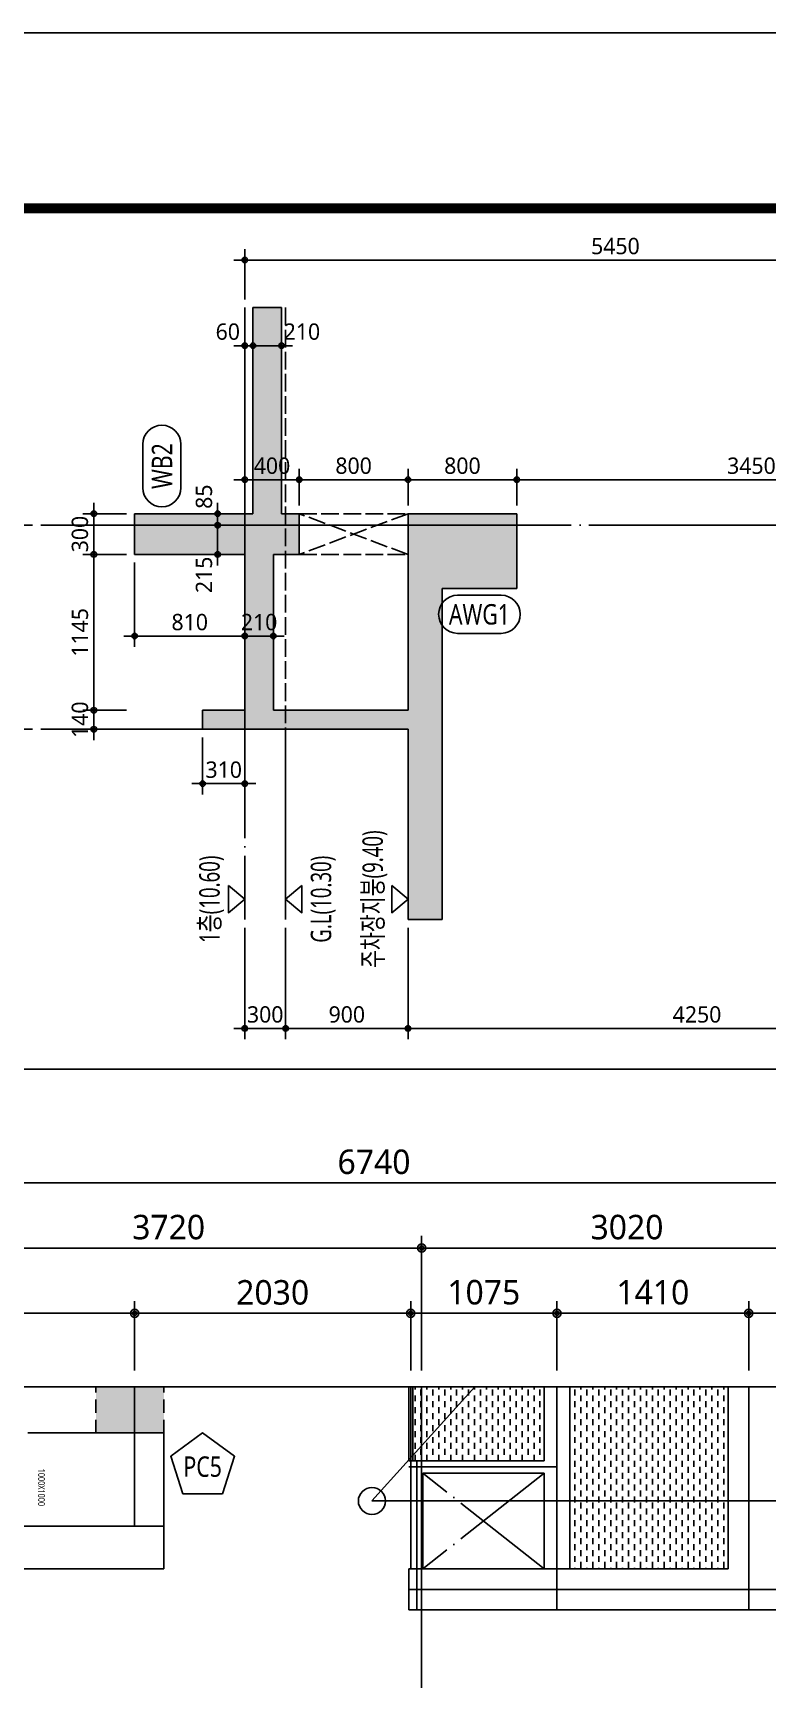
# Model space of a CAD drawing. Header units: millimetres. Extents: x 350420 to 672135, y -312840 to -44390.
# Drawn here: x 574432 to 579830, y -56494 to -44390 of the extents above; entities that cross this region are included whole.
import ezdxf
from ezdxf.enums import TextEntityAlignment as Align
from ezdxf.xclip import XClip

# ---------------------------------------------------------------- set-up
doc = ezdxf.new("R2010")
doc.units = ezdxf.units.MM
doc.header["$LTSCALE"] = 65
doc.header["$XCLIPFRAME"] = 0
for name, pattern in [('CEN', [62, 60, -1, 0, -1]), ('HID', [2.5, 2, -0.5]), ('XS-지하주차장$0$CEN', [62, 60, -1, 0, -1]), ('XS-지하주차장$0$DDOT', [14, 12, -1, 0, -1]), ('XS-지하주차장$0$HID', [2.3, 1.5, -0.8])]:
    doc.linetypes.add(name, pattern=pattern)
doc.layers.get('Defpoints').update_dxf_attribs({"color": 145})
for name, color, linetype in [('252', 252, 'Continuous'), ('253', 253, 'Continuous'), ('CEN', 1, 'CEN'), ('DIM', 7, 'Continuous'), ('FORM_고양장항A-1BL-S-성능$0$FORM', 7, 'Continuous'), ('GL', 3, 'Continuous'), ('HID', 8, 'HID'), ('LEADER', 7, 'Continuous'), ('M', 7, 'Continuous'), ('NAME-B', 6, 'Continuous'), ('NAME-C', 1, 'Continuous'), ('SEC', 2, 'Continuous'), ('XS-지하주차장$0$CEN', 1, 'XS-지하주차장$0$CEN'), ('XS-지하주차장$0$DASH', 8, 'Continuous'), ('XS-지하주차장$0$OPEN', 9, 'XS-지하주차장$0$DDOT'), ('XS-지하주차장$0$STEEL', 9, 'Continuous'), ('XS-지하주차장$0$TG', 30, 'XS-지하주차장$0$HID'), ('XS-지하주차장$0$W1', 2, 'Continuous'), ('XS-지하주차장$0$W1-H', 11, 'XS-지하주차장$0$HID'), ('XS-지하주차장$0$W2', 9, 'Continuous')]:
    doc.layers.add(name, color=color, linetype=linetype)
for name, color, linetype, plot in [('DEFPOINT', 144, 'Continuous', False), ('FORM_고양장항A-1BL-S-성능$0$DEFPOINT', 144, 'Continuous', False), ('XS-지하주차장$0$DEFPOINT', 144, 'Continuous', False)]:
    doc.layers.add(name, color=color, linetype=linetype, plot=plot)
doc.layers.add('TEXT', color=3, linetype='Continuous', lineweight=9)
doc.styles.add('XS-지하주차장$0$맑은고딕', font='malgun.ttf')
doc.styles.add('맑은고딕', font='malgun.ttf')
doc.dimstyles.new('DIM_40', dxfattribs={"dimscale": 40, "dimtxt": 3, "dimasz": 1, "dimexe": 2, "dimexo": 1.5, "dimgap": 1, "dimtad": 1, "dimdec": 0, "dimzin": 0, "dimdsep": 46, "dimtxsty": '맑은고딕', "dimblk1": 'DIMDOT', "dimblk2": 'DIMDOT', "dimsah": 1, "dimcen": 0.09, "dimdle": 2, "dimclrd": 7, "dimclre": 7, "dimclrt": 6, "dimadec": 0, "dimazin": 0, "dimtfac": 1, "dimtdec": 0, "dimtix": 1, "dimtmove": 2, "dimatfit": 3, "dimldrblk": 'DIMDOT', "dimfxl": 0, "dimtolj": 1, "dimtzin": 0, "dimarcsym": 0})
doc.dimstyles.new('DIM_60', dxfattribs={"dimscale": 60, "dimtxt": 3, "dimasz": 1, "dimexe": 1.5, "dimexo": 2, "dimgap": 1, "dimtad": 1, "dimdec": 0, "dimzin": 0, "dimdsep": 46, "dimtxsty": '맑은고딕', "dimblk1": 'DIMDOT', "dimblk2": 'DIMDOT', "dimsah": 1, "dimcen": 0.09, "dimdle": 2, "dimclrd": 7, "dimclre": 7, "dimclrt": 3, "dimadec": 0, "dimazin": 0, "dimtfac": 1, "dimtdec": 0, "dimtix": 1, "dimtmove": 2, "dimatfit": 3, "dimldrblk": 'DIMDOT', "dimfxl": 0, "dimtolj": 1, "dimtzin": 0, "dimarcsym": 0})

# ---------------------------------------------------------------- blocks, each defined once
blk = doc.blocks.new('XS-지하주차장$0$B1-6')
at = {"layer": 'XS-지하주차장$0$DASH'}
h = blk.add_hatch(dxfattribs=at)
h.set_pattern_fill('DASH', color=256, scale=350, angle=180, style=0)
h.set_pattern_definition([(2e-15, (-357891.64, 9798.91), (43.75, 43.75), [43.75, -43.75])])
h.paths.add_polyline_path([(22265, 13075), (24835, 13075), (24835, 11910), (22265, 11910)])
h = blk.add_hatch(dxfattribs=at)
h.set_pattern_fill('DASH', color=256, scale=350, angle=180, style=0)
h.set_pattern_definition([(2e-15, (-357891.64, 8753.91), (43.75, 43.75), [43.75, -43.75])])
h.paths.add_polyline_path([(22440, 11720), (24040, 11720), (24040, 10755), (22440, 10755)])
at = {"layer": 'XS-지하주차장$0$CEN'}
for p, q in [((24985, 10725), (24985, 18575)), ((22235, 13225), (25135, 13225)), ((22235, 11815), (25135, 11815)), ((24085, 10725), (24085, 11815)), ((25135, 10785), (24040, 10785)), ((22345, 10740), (24085, 10740)), ((24520, 8925), (24520, 0)), ((24520, 8710), (18480, 8710))]:
    blk.add_line(p, q, dxfattribs=at)
at = {"layer": 'XS-지하주차장$0$OPEN'}
for p, q in [((24130, 11720), (24835, 10830)), ((24835, 11720), (24130, 10830))]:
    blk.add_line(p, q, dxfattribs=at)
at = {"layer": 'XS-지하주차장$0$STEEL'}
for p, q in [((22440, 10755), (24040, 10755)), ((24040, 10725), (22440, 10725)), ((24040, 10755), (24040, 10725))]:
    blk.add_line(p, q, dxfattribs=at)
at = {"layer": 'XS-지하주차장$0$W1'}
for p, q in [((25135, 10725), (25135, 18275)), ((22235, 13075), (24835, 13075)), ((24835, 10725), (24835, 13075)), ((24835, 10725), (25135, 10725)), ((24835, 8925), (23835, 8925)), ((23835, 8925), (23835, 7925)), ((24835, 8925), (24835, 0))]:
    blk.add_line(p, q, dxfattribs=at)
at = {"layer": 'XS-지하주차장$0$W2'}
for p, q in [((22250, 11910), (24835, 11910)), ((22440, 11720), (24040, 11720)), ((24040, 10740), (24040, 11720)), ((24130, 11720), (24835, 11720)), ((24130, 10830), (24130, 11720)), ((24835, 10830), (24130, 10830)), ((24835, 10740), (24040, 10740))]:
    blk.add_line(p, q, dxfattribs=at)
at = {"layer": 'XS-지하주차장$0$DEFPOINT', "color": 2, "style": 'XS-지하주차장$0$맑은고딕', "width": 0.8}
blk.add_text('1000X1000', height=50, dxfattribs=at).set_placement((24235, 8025), align=Align.MIDDLE_CENTER)
blk = doc.blocks.new('XS-지하주차장$0$B2-W')
at = {"layer": 'XS-지하주차장$0$W1-H'}
for p, q in [((118175, 77525), (118175, 74925)), ((114025, 75925), (113025, 75925)), ((114025, 74925), (114025, 75925)), ((114025, 74925), (105100, 74925)), ((115825, 74925), (115825, 74625)), ((115825, 74925), (118175, 74925)), ((115825, 74625), (123375, 74625))]:
    blk.add_line(p, q, dxfattribs=at)
blk = doc.blocks.new('XS-지하주차장')
at = {"layer": 'XS-지하주차장$0$DEFPOINT'}
for p, q in [((655065, 144615), (674804, 166538)), ((684565, 144615), (655065, 144615))]:
    blk.add_line(p, q, dxfattribs=at)
blk.add_circle((655065, 144615), 100, dxfattribs=at)
at = {"layer": 'XS-지하주차장$0$TG'}
for p, q in [((653035, 145115), (653035, 147000)), ((653535, 145115), (653535, 147000))]:
    blk.add_line(p, q, dxfattribs=at)
at = {"layer": 'XS-지하주차장$0$W1', "rotation": 270}
blk.add_blockref('XS-지하주차장$0$B1-6', (644610, 168950), dxfattribs=at)
at = {"layer": 'XS-지하주차장$0$W1-H'}
blk.add_blockref('XS-지하주차장$0$B2-W', (539510, 69190), dxfattribs=at)
blk = doc.blocks.new('DIMDOT')
at = {"layer": 'DIM', "linetype": 'Continuous'}
blk.add_line((-2, 0), (2, 0), dxfattribs=at)
for radius in [0.5, 0.25]:
    blk.add_circle((0, 0), radius, dxfattribs=at)
blk = doc.blocks.new('*D586')
at = {"layer": 'Defpoints', "color": 0, "linetype": 'Continuous', "transparency": 16777216}
for p in [(580310, -52845), (573570, -54345), (580310, -54345)]:
    blk.add_point(p, dxfattribs=at)
at = {"layer": 'DIM', "color": 7, "linetype": 'Continuous', "lineweight": -2, "transparency": 16777216}
for p, q in [((573570, -54225), (573570, -52755)), ((580310, -54225), (580310, -52755)), ((573630, -52845), (580250, -52845))]:
    blk.add_line(p, q, dxfattribs=at)
at = {"layer": 'DIM', "color": 7, "linetype": 'Continuous', "lineweight": -2, "transparency": 16777216, "xscale": 60, "yscale": 60, "zscale": 60, "rotation": 180}
blk.add_blockref('DIMDOT', (573570, -52845), dxfattribs=at)
at = {"layer": 'DIM', "color": 7, "linetype": 'Continuous', "lineweight": -2, "transparency": 16777216, "xscale": 60, "yscale": 60, "zscale": 60}
blk.add_blockref('DIMDOT', (580310, -52845), dxfattribs=at)
at = {"layer": 'DIM', "color": 3, "linetype": 'Continuous', "transparency": 16777216, "insert": (576940, -52692), "char_height": 180, "attachment_point": 5, "style": '맑은고딕'}
blk.add_mtext('\\A1;6740', dxfattribs=at)
blk = doc.blocks.new('*D587')
at = {"layer": 'Defpoints', "color": 0, "linetype": 'Continuous', "transparency": 16777216}
for p in [(577290, -53325), (573570, -54345), (577290, -54345)]:
    blk.add_point(p, dxfattribs=at)
at = {"layer": 'DIM', "color": 7, "linetype": 'Continuous', "lineweight": -2, "transparency": 16777216}
for p, q in [((573570, -54225), (573570, -53235)), ((577290, -54225), (577290, -53235)), ((573630, -53325), (577230, -53325))]:
    blk.add_line(p, q, dxfattribs=at)
at = {"layer": 'DIM', "color": 7, "linetype": 'Continuous', "lineweight": -2, "transparency": 16777216, "xscale": 60, "yscale": 60, "zscale": 60, "rotation": 180}
blk.add_blockref('DIMDOT', (573570, -53325), dxfattribs=at)
at = {"layer": 'DIM', "color": 7, "linetype": 'Continuous', "lineweight": -2, "transparency": 16777216, "xscale": 60, "yscale": 60, "zscale": 60}
blk.add_blockref('DIMDOT', (577290, -53325), dxfattribs=at)
at = {"layer": 'DIM', "color": 3, "linetype": 'Continuous', "transparency": 16777216, "insert": (575430, -53172), "char_height": 180, "attachment_point": 5, "style": '맑은고딕'}
blk.add_mtext('\\A1;3720', dxfattribs=at)
blk = doc.blocks.new('*D588')
at = {"layer": 'Defpoints', "color": 0, "linetype": 'Continuous', "transparency": 16777216}
for p in [(577290, -53325), (577290, -54345), (580310, -54345)]:
    blk.add_point(p, dxfattribs=at)
at = {"layer": 'DIM', "color": 7, "linetype": 'Continuous', "lineweight": -2, "transparency": 16777216}
for p, q in [((577290, -54225), (577290, -53235)), ((580310, -54225), (580310, -53235)), ((580250, -53325), (577350, -53325))]:
    blk.add_line(p, q, dxfattribs=at)
at = {"layer": 'DIM', "color": 7, "linetype": 'Continuous', "lineweight": -2, "transparency": 16777216, "xscale": 60, "yscale": 60, "zscale": 60, "rotation": 180}
blk.add_blockref('DIMDOT', (577290, -53325), dxfattribs=at)
at = {"layer": 'DIM', "color": 7, "linetype": 'Continuous', "lineweight": -2, "transparency": 16777216, "xscale": 60, "yscale": 60, "zscale": 60}
blk.add_blockref('DIMDOT', (580310, -53325), dxfattribs=at)
at = {"layer": 'DIM', "color": 3, "linetype": 'Continuous', "transparency": 16777216, "insert": (578800, -53172), "char_height": 180, "attachment_point": 5, "style": '맑은고딕'}
blk.add_mtext('\\A1;3020', dxfattribs=at)
blk = doc.blocks.new('*D634')
at = {"layer": 'Defpoints', "color": 0, "linetype": 'Continuous', "transparency": 16777216}
for p in [(578285, -53805), (577210, -54345), (578285, -54345)]:
    blk.add_point(p, dxfattribs=at)
at = {"layer": 'DIM', "color": 7, "linetype": 'Continuous', "lineweight": -2, "transparency": 16777216}
for p, q in [((577210, -54225), (577210, -53715)), ((578285, -54225), (578285, -53715)), ((577270, -53805), (578225, -53805))]:
    blk.add_line(p, q, dxfattribs=at)
at = {"layer": 'DIM', "color": 7, "linetype": 'Continuous', "lineweight": -2, "transparency": 16777216, "xscale": 60, "yscale": 60, "zscale": 60, "rotation": 180}
blk.add_blockref('DIMDOT', (577210, -53805), dxfattribs=at)
at = {"layer": 'DIM', "color": 7, "linetype": 'Continuous', "lineweight": -2, "transparency": 16777216, "xscale": 60, "yscale": 60, "zscale": 60}
blk.add_blockref('DIMDOT', (578285, -53805), dxfattribs=at)
at = {"layer": 'DIM', "color": 3, "linetype": 'Continuous', "transparency": 16777216, "insert": (577747, -53651), "char_height": 180, "attachment_point": 5, "style": '맑은고딕'}
blk.add_mtext('\\A1;1075', dxfattribs=at)
blk = doc.blocks.new('*D639')
at = {"layer": 'Defpoints', "color": 0, "linetype": 'Continuous', "transparency": 16777216}
for p in [(578285, -53805), (578285, -54345), (579695, -54345)]:
    blk.add_point(p, dxfattribs=at)
at = {"layer": 'DIM', "color": 7, "linetype": 'Continuous', "lineweight": -2, "transparency": 16777216}
for p, q in [((578285, -54225), (578285, -53715)), ((579695, -54225), (579695, -53715)), ((579635, -53805), (578345, -53805))]:
    blk.add_line(p, q, dxfattribs=at)
at = {"layer": 'DIM', "color": 7, "linetype": 'Continuous', "lineweight": -2, "transparency": 16777216, "xscale": 60, "yscale": 60, "zscale": 60, "rotation": 180}
blk.add_blockref('DIMDOT', (578285, -53805), dxfattribs=at)
at = {"layer": 'DIM', "color": 7, "linetype": 'Continuous', "lineweight": -2, "transparency": 16777216, "xscale": 60, "yscale": 60, "zscale": 60}
blk.add_blockref('DIMDOT', (579695, -53805), dxfattribs=at)
at = {"layer": 'DIM', "color": 3, "linetype": 'Continuous', "transparency": 16777216, "insert": (578990, -53651), "char_height": 180, "attachment_point": 5, "style": '맑은고딕'}
blk.add_mtext('\\A1;1410', dxfattribs=at)
blk = doc.blocks.new('*D640')
at = {"layer": 'Defpoints', "color": 0, "linetype": 'Continuous', "transparency": 16777216}
for p in [(584895, -53805), (579695, -54345), (584895, -54345)]:
    blk.add_point(p, dxfattribs=at)
at = {"layer": 'DIM', "color": 7, "linetype": 'Continuous', "lineweight": -2, "transparency": 16777216}
for p, q in [((579695, -54225), (579695, -53715)), ((584895, -54225), (584895, -53715)), ((579755, -53805), (584835, -53805))]:
    blk.add_line(p, q, dxfattribs=at)
at = {"layer": 'DIM', "color": 7, "linetype": 'Continuous', "lineweight": -2, "transparency": 16777216, "xscale": 60, "yscale": 60, "zscale": 60, "rotation": 180}
blk.add_blockref('DIMDOT', (579695, -53805), dxfattribs=at)
at = {"layer": 'DIM', "color": 7, "linetype": 'Continuous', "lineweight": -2, "transparency": 16777216, "xscale": 60, "yscale": 60, "zscale": 60}
blk.add_blockref('DIMDOT', (584895, -53805), dxfattribs=at)
at = {"layer": 'DIM', "color": 3, "linetype": 'Continuous', "transparency": 16777216, "insert": (582295, -53652), "char_height": 180, "attachment_point": 5, "style": '맑은고딕'}
blk.add_mtext('\\A1;5200', dxfattribs=at)
blk = doc.blocks.new('*D642')
at = {"layer": 'Defpoints', "color": 0, "linetype": 'Continuous', "transparency": 16777216}
for p in [(566470, -53805), (566470, -54345), (575180, -54345)]:
    blk.add_point(p, dxfattribs=at)
at = {"layer": 'DIM', "color": 7, "linetype": 'Continuous', "lineweight": -2, "transparency": 16777216}
for p, q in [((566470, -54225), (566470, -53715)), ((575180, -54225), (575180, -53715)), ((575120, -53805), (566530, -53805))]:
    blk.add_line(p, q, dxfattribs=at)
at = {"layer": 'DIM', "color": 7, "linetype": 'Continuous', "lineweight": -2, "transparency": 16777216, "xscale": 60, "yscale": 60, "zscale": 60, "rotation": 180}
blk.add_blockref('DIMDOT', (566470, -53805), dxfattribs=at)
at = {"layer": 'DIM', "color": 7, "linetype": 'Continuous', "lineweight": -2, "transparency": 16777216, "xscale": 60, "yscale": 60, "zscale": 60}
blk.add_blockref('DIMDOT', (575180, -53805), dxfattribs=at)
at = {"layer": 'DIM', "color": 3, "linetype": 'Continuous', "transparency": 16777216, "insert": (570825, -53651), "char_height": 180, "attachment_point": 5, "style": '맑은고딕'}
blk.add_mtext('\\A1;8710', dxfattribs=at)
blk = doc.blocks.new('*D817')
at = {"layer": 'Defpoints', "color": 0, "linetype": 'Continuous', "transparency": 16777216}
for p in [(575180, -53805), (575180, -54345), (577210, -54345)]:
    blk.add_point(p, dxfattribs=at)
at = {"layer": 'DIM', "color": 7, "linetype": 'Continuous', "lineweight": -2, "transparency": 16777216}
for p, q in [((575180, -54225), (575180, -53715)), ((577210, -54225), (577210, -53715)), ((577150, -53805), (575240, -53805))]:
    blk.add_line(p, q, dxfattribs=at)
at = {"layer": 'DIM', "color": 7, "linetype": 'Continuous', "lineweight": -2, "transparency": 16777216, "xscale": 60, "yscale": 60, "zscale": 60, "rotation": 180}
blk.add_blockref('DIMDOT', (575180, -53805), dxfattribs=at)
at = {"layer": 'DIM', "color": 7, "linetype": 'Continuous', "lineweight": -2, "transparency": 16777216, "xscale": 60, "yscale": 60, "zscale": 60}
blk.add_blockref('DIMDOT', (577210, -53805), dxfattribs=at)
at = {"layer": 'DIM', "color": 3, "linetype": 'Continuous', "transparency": 16777216, "insert": (576195, -53652), "char_height": 180, "attachment_point": 5, "style": '맑은고딕'}
blk.add_mtext('\\A1;2030', dxfattribs=at)
blk = doc.blocks.new('FORM_고양장항A-1BL-S-성능')
at = {"layer": 'FORM_고양장항A-1BL-S-성능$0$DEFPOINT'}
blk.add_lwpolyline([(0, 594), (0, 0), (841, 0), (841, 594), (0, 594)], dxfattribs=at)
at = {"layer": 'FORM_고양장항A-1BL-S-성능$0$FORM'}
for points in [[(25, 573), (25, 21), (757, 21), (757, 573)], [(26, 572), (26, 22), (756, 22), (756, 572)]]:
    blk.add_lwpolyline(points, close=True, dxfattribs=at)
at = {"layer": 'FORM_고양장항A-1BL-S-성능$0$FORM', "const_width": 1}
blk.add_lwpolyline([(25.5, 572.5), (25.5, 21.5), (756.5, 21.5), (756.5, 572.5)], close=True, dxfattribs=at)
blk = doc.blocks.new('*D1066')
at = {"layer": 'Defpoints', "color": 0, "transparency": 16777216}
for p in [(574490, -48010), (574190, -49510), (574490, -49510)]:
    blk.add_point(p, dxfattribs=at)
at = {"layer": 'DIM', "color": 7, "lineweight": -2, "transparency": 16777216}
for p, q in [((574430, -48010), (574110, -48010)), ((574190, -48050), (574190, -49470)), ((574430, -49510), (574110, -49510))]:
    blk.add_line(p, q, dxfattribs=at)
at = {"layer": 'DIM', "color": 7, "lineweight": -2, "transparency": 16777216, "xscale": 40, "yscale": 40, "zscale": 40}
for p, rotation in [((574190, -48010), 90), ((574190, -49510), 270)]:
    blk.add_blockref('DIMDOT', p, dxfattribs=dict(at, rotation=rotation))
at = {"layer": 'DIM', "color": 6, "transparency": 16777216, "insert": (574088, -48760), "char_height": 120, "attachment_point": 5, "rotation": 90, "style": '맑은고딕'}
blk.add_mtext('\\A1;1500', dxfattribs=at)
blk = doc.blocks.new('*D1067')
at = {"layer": 'Defpoints', "color": 0, "transparency": 16777216}
for p in [(575180, -48225), (574880, -49370), (575180, -49370)]:
    blk.add_point(p, dxfattribs=at)
at = {"layer": 'DIM', "color": 7, "lineweight": -2, "transparency": 16777216}
for p, q in [((575120, -48225), (574800, -48225)), ((574880, -48265), (574880, -49330)), ((575120, -49370), (574800, -49370))]:
    blk.add_line(p, q, dxfattribs=at)
at = {"layer": 'DIM', "color": 7, "lineweight": -2, "transparency": 16777216, "xscale": 40, "yscale": 40, "zscale": 40}
for p, rotation in [((574880, -48225), 90), ((574880, -49370), 270)]:
    blk.add_blockref('DIMDOT', p, dxfattribs=dict(at, rotation=rotation))
at = {"layer": 'DIM', "color": 6, "transparency": 16777216, "insert": (574778, -48798), "char_height": 120, "attachment_point": 5, "rotation": 90, "style": '맑은고딕'}
blk.add_mtext('\\A1;1145', dxfattribs=at)
blk = doc.blocks.new('*D1068')
at = {"layer": 'Defpoints', "color": 0, "transparency": 16777216}
for p in [(574880, -49370), (575180, -49370), (575180, -49510)]:
    blk.add_point(p, dxfattribs=at)
at = {"layer": 'DIM', "color": 7, "lineweight": -2, "transparency": 16777216}
for p, q in [((575120, -49370), (574800, -49370)), ((574880, -49330), (574880, -49290)), ((574880, -49510), (574880, -49370)), ((575120, -49510), (574800, -49510)), ((574880, -49550), (574880, -49590))]:
    blk.add_line(p, q, dxfattribs=at)
at = {"layer": 'DIM', "color": 7, "lineweight": -2, "transparency": 16777216, "xscale": 40, "yscale": 40, "zscale": 40}
for p, rotation in [((574880, -49370), 270), ((574880, -49510), 90)]:
    blk.add_blockref('DIMDOT', p, dxfattribs=dict(at, rotation=rotation))
at = {"layer": 'DIM', "color": 6, "transparency": 16777216, "insert": (574778, -49440), "char_height": 120, "attachment_point": 5, "rotation": 90, "style": '맑은고딕'}
blk.add_mtext('\\A1;140', dxfattribs=at)
blk = doc.blocks.new('*D1071')
at = {"layer": 'Defpoints', "color": 0, "transparency": 16777216}
for p in [(575990, -50910), (576290, -50910), (576290, -51710)]:
    blk.add_point(p, dxfattribs=at)
at = {"layer": 'DIM', "color": 7, "lineweight": -2, "transparency": 16777216}
for p, q in [((575990, -50970), (575990, -51790)), ((576290, -50970), (576290, -51790)), ((575950, -51710), (575910, -51710)), ((575990, -51710), (576290, -51710)), ((576330, -51710), (576370, -51710))]:
    blk.add_line(p, q, dxfattribs=at)
at = {"layer": 'DIM', "color": 7, "lineweight": -2, "transparency": 16777216, "xscale": 40, "yscale": 40, "zscale": 40}
blk.add_blockref('DIMDOT', (575990, -51710), dxfattribs=at)
at = {"layer": 'DIM', "color": 7, "lineweight": -2, "transparency": 16777216, "xscale": 40, "yscale": 40, "zscale": 40, "rotation": 180}
blk.add_blockref('DIMDOT', (576290, -51710), dxfattribs=at)
at = {"layer": 'DIM', "color": 6, "transparency": 16777216, "insert": (576140, -51608), "char_height": 120, "attachment_point": 5, "style": '맑은고딕'}
blk.add_mtext('\\A1;300', dxfattribs=at)
blk = doc.blocks.new('*D1072')
at = {"layer": 'Defpoints', "color": 0, "transparency": 16777216}
for p in [(575680, -49510), (575990, -49510), (575990, -49910)]:
    blk.add_point(p, dxfattribs=at)
at = {"layer": 'DIM', "color": 7, "lineweight": -2, "transparency": 16777216}
for p, q in [((575680, -49570), (575680, -49990)), ((575990, -49570), (575990, -49990)), ((575640, -49910), (575600, -49910)), ((575680, -49910), (575990, -49910)), ((576030, -49910), (576070, -49910))]:
    blk.add_line(p, q, dxfattribs=at)
at = {"layer": 'DIM', "color": 7, "lineweight": -2, "transparency": 16777216, "xscale": 40, "yscale": 40, "zscale": 40}
blk.add_blockref('DIMDOT', (575680, -49910), dxfattribs=at)
at = {"layer": 'DIM', "color": 7, "lineweight": -2, "transparency": 16777216, "xscale": 40, "yscale": 40, "zscale": 40, "rotation": 180}
blk.add_blockref('DIMDOT', (575990, -49910), dxfattribs=at)
at = {"layer": 'DIM', "color": 6, "transparency": 16777216, "insert": (575835, -49808), "char_height": 120, "attachment_point": 5, "style": '맑은고딕'}
blk.add_mtext('\\A1;310', dxfattribs=at)
blk = doc.blocks.new('*D1073')
at = {"layer": 'Defpoints', "color": 0, "transparency": 16777216}
for p in [(574880, -47925), (575180, -47925), (575180, -48225)]:
    blk.add_point(p, dxfattribs=at)
at = {"layer": 'DIM', "color": 7, "lineweight": -2, "transparency": 16777216}
for p, q in [((575120, -47925), (574800, -47925)), ((574880, -47885), (574880, -47845)), ((574880, -48225), (574880, -47925)), ((575120, -48225), (574800, -48225)), ((574880, -48265), (574880, -48305))]:
    blk.add_line(p, q, dxfattribs=at)
at = {"layer": 'DIM', "color": 7, "lineweight": -2, "transparency": 16777216, "xscale": 40, "yscale": 40, "zscale": 40}
for p, rotation in [((574880, -47925), 270), ((574880, -48225), 90)]:
    blk.add_blockref('DIMDOT', p, dxfattribs=dict(at, rotation=rotation))
at = {"layer": 'DIM', "color": 6, "transparency": 16777216, "insert": (574778, -48075), "char_height": 120, "attachment_point": 5, "rotation": 90, "style": '맑은고딕'}
blk.add_mtext('\\A1;300', dxfattribs=at)
blk = doc.blocks.new('*D1074')
at = {"layer": 'Defpoints', "color": 0, "transparency": 16777216}
for p in [(575990, -48225), (576200, -48225), (576200, -48825)]:
    blk.add_point(p, dxfattribs=at)
at = {"layer": 'DIM', "color": 7, "lineweight": -2, "transparency": 16777216}
for p, q in [((575990, -48285), (575990, -48905)), ((576200, -48285), (576200, -48905)), ((575950, -48825), (575910, -48825)), ((575990, -48825), (576200, -48825)), ((576240, -48825), (576280, -48825))]:
    blk.add_line(p, q, dxfattribs=at)
at = {"layer": 'DIM', "color": 7, "lineweight": -2, "transparency": 16777216, "xscale": 40, "yscale": 40, "zscale": 40}
blk.add_blockref('DIMDOT', (575990, -48825), dxfattribs=at)
at = {"layer": 'DIM', "color": 7, "lineweight": -2, "transparency": 16777216, "xscale": 40, "yscale": 40, "zscale": 40, "rotation": 180}
blk.add_blockref('DIMDOT', (576200, -48825), dxfattribs=at)
at = {"layer": 'DIM', "color": 6, "transparency": 16777216, "insert": (576095, -48723), "char_height": 120, "attachment_point": 5, "style": '맑은고딕'}
blk.add_mtext('\\A1;210', dxfattribs=at)
blk = doc.blocks.new('*D1075')
at = {"layer": 'Defpoints', "color": 0, "transparency": 16777216}
for p in [(576290, -50910), (577190, -50910), (576290, -51710)]:
    blk.add_point(p, dxfattribs=at)
at = {"layer": 'DIM', "color": 7, "lineweight": -2, "transparency": 16777216}
for p, q in [((576290, -50970), (576290, -51790)), ((577190, -50970), (577190, -51790)), ((577150, -51710), (576330, -51710))]:
    blk.add_line(p, q, dxfattribs=at)
at = {"layer": 'DIM', "color": 7, "lineweight": -2, "transparency": 16777216, "xscale": 40, "yscale": 40, "zscale": 40, "rotation": 180}
blk.add_blockref('DIMDOT', (576290, -51710), dxfattribs=at)
at = {"layer": 'DIM', "color": 7, "lineweight": -2, "transparency": 16777216, "xscale": 40, "yscale": 40, "zscale": 40}
blk.add_blockref('DIMDOT', (577190, -51710), dxfattribs=at)
at = {"layer": 'DIM', "color": 6, "transparency": 16777216, "insert": (576740, -51608), "char_height": 120, "attachment_point": 5, "style": '맑은고딕'}
blk.add_mtext('\\A1;900', dxfattribs=at)
blk = doc.blocks.new('*D1076')
at = {"layer": 'Defpoints', "color": 0, "transparency": 16777216}
for p in [(577190, -50910), (581440, -50910), (581440, -51710)]:
    blk.add_point(p, dxfattribs=at)
at = {"layer": 'DIM', "color": 7, "lineweight": -2, "transparency": 16777216}
for p, q in [((577190, -50970), (577190, -51790)), ((581440, -50970), (581440, -51790)), ((577230, -51710), (581400, -51710))]:
    blk.add_line(p, q, dxfattribs=at)
at = {"layer": 'DIM', "color": 7, "lineweight": -2, "transparency": 16777216, "xscale": 40, "yscale": 40, "zscale": 40, "rotation": 180}
blk.add_blockref('DIMDOT', (577190, -51710), dxfattribs=at)
at = {"layer": 'DIM', "color": 7, "lineweight": -2, "transparency": 16777216, "xscale": 40, "yscale": 40, "zscale": 40}
blk.add_blockref('DIMDOT', (581440, -51710), dxfattribs=at)
at = {"layer": 'DIM', "color": 6, "transparency": 16777216, "insert": (579315, -51608), "char_height": 120, "attachment_point": 5, "style": '맑은고딕'}
blk.add_mtext('\\A1;4250', dxfattribs=at)
blk = doc.blocks.new('*D1078')
at = {"layer": 'Defpoints', "color": 0, "transparency": 16777216}
for p in [(575180, -48225), (575990, -48225), (575180, -48825)]:
    blk.add_point(p, dxfattribs=at)
at = {"layer": 'DIM', "color": 7, "lineweight": -2, "transparency": 16777216}
for p, q in [((575180, -48285), (575180, -48905)), ((575990, -48285), (575990, -48905)), ((575950, -48825), (575220, -48825))]:
    blk.add_line(p, q, dxfattribs=at)
at = {"layer": 'DIM', "color": 7, "lineweight": -2, "transparency": 16777216, "xscale": 40, "yscale": 40, "zscale": 40, "rotation": 180}
blk.add_blockref('DIMDOT', (575180, -48825), dxfattribs=at)
at = {"layer": 'DIM', "color": 7, "lineweight": -2, "transparency": 16777216, "xscale": 40, "yscale": 40, "zscale": 40}
blk.add_blockref('DIMDOT', (575990, -48825), dxfattribs=at)
at = {"layer": 'DIM', "color": 6, "transparency": 16777216, "insert": (575585, -48723), "char_height": 120, "attachment_point": 5, "style": '맑은고딕'}
blk.add_mtext('\\A1;810', dxfattribs=at)
blk = doc.blocks.new('*D1079')
at = {"layer": 'Defpoints', "color": 0, "linetype": 'Continuous', "transparency": 16777216}
for p in [(575790, -47925), (575990, -47925), (575990, -48010)]:
    blk.add_point(p, dxfattribs=at)
at = {"layer": 'DIM', "color": 7, "linetype": 'Continuous', "lineweight": -2, "transparency": 16777216}
for p, q in [((575930, -47925), (575710, -47925)), ((575790, -47885), (575790, -47845)), ((575790, -48010), (575790, -47925)), ((575930, -48010), (575710, -48010)), ((575790, -48050), (575790, -48090))]:
    blk.add_line(p, q, dxfattribs=at)
at = {"layer": 'DIM', "color": 7, "linetype": 'Continuous', "lineweight": -2, "transparency": 16777216, "xscale": 40, "yscale": 40, "zscale": 40}
for p, rotation in [((575790, -47925), 270), ((575790, -48010), 90)]:
    blk.add_blockref('DIMDOT', p, dxfattribs=dict(at, rotation=rotation))
at = {"layer": 'DIM', "color": 6, "linetype": 'Continuous', "transparency": 16777216, "insert": (575690, -47800), "char_height": 120, "attachment_point": 5, "rotation": 90, "style": '맑은고딕'}
blk.add_mtext('\\A1;85', dxfattribs=at)
blk = doc.blocks.new('*D1080')
at = {"layer": 'Defpoints', "color": 0, "linetype": 'Continuous', "transparency": 16777216}
for p in [(575990, -48010), (575790, -48225), (575990, -48225)]:
    blk.add_point(p, dxfattribs=at)
at = {"layer": 'DIM', "color": 7, "linetype": 'Continuous', "lineweight": -2, "transparency": 16777216}
for p, q in [((575930, -48010), (575710, -48010)), ((575790, -48050), (575790, -48185)), ((575930, -48225), (575710, -48225))]:
    blk.add_line(p, q, dxfattribs=at)
at = {"layer": 'DIM', "color": 7, "linetype": 'Continuous', "lineweight": -2, "transparency": 16777216, "xscale": 40, "yscale": 40, "zscale": 40}
for p, rotation in [((575790, -48010), 90), ((575790, -48225), 270)]:
    blk.add_blockref('DIMDOT', p, dxfattribs=dict(at, rotation=rotation))
at = {"layer": 'DIM', "color": 6, "linetype": 'Continuous', "transparency": 16777216, "insert": (575690, -48375), "char_height": 120, "attachment_point": 5, "rotation": 90, "style": '맑은고딕'}
blk.add_mtext('\\A1;215', dxfattribs=at)
blk = doc.blocks.new('*D1086')
at = {"layer": 'Defpoints', "color": 0, "transparency": 16777216}
for p in [(575990, -46060), (575990, -46410), (581440, -46410)]:
    blk.add_point(p, dxfattribs=at)
at = {"layer": 'DIM', "color": 7, "lineweight": -2, "transparency": 16777216}
for p, q in [((575990, -46350), (575990, -45980)), ((581440, -46350), (581440, -45980)), ((581400, -46060), (576030, -46060))]:
    blk.add_line(p, q, dxfattribs=at)
at = {"layer": 'DIM', "color": 7, "lineweight": -2, "transparency": 16777216, "xscale": 40, "yscale": 40, "zscale": 40, "rotation": 180}
blk.add_blockref('DIMDOT', (575990, -46060), dxfattribs=at)
at = {"layer": 'DIM', "color": 7, "lineweight": -2, "transparency": 16777216, "xscale": 40, "yscale": 40, "zscale": 40}
blk.add_blockref('DIMDOT', (581440, -46060), dxfattribs=at)
at = {"layer": 'DIM', "color": 6, "transparency": 16777216, "insert": (578715, -45958), "char_height": 120, "attachment_point": 5, "style": '맑은고딕'}
blk.add_mtext('\\A1;5450', dxfattribs=at)
blk = doc.blocks.new('*D1090')
at = {"layer": 'Defpoints', "color": 0, "transparency": 16777216}
for p in [(576050, -46690), (576050, -46890), (576260, -46890)]:
    blk.add_point(p, dxfattribs=at)
at = {"layer": 'DIM', "color": 7, "lineweight": -2, "transparency": 16777216}
for p, q in [((576050, -46830), (576050, -46610)), ((576220, -46690), (576090, -46690)), ((576260, -46830), (576260, -46610))]:
    blk.add_line(p, q, dxfattribs=at)
at = {"layer": 'DIM', "color": 7, "lineweight": -2, "transparency": 16777216, "xscale": 40, "yscale": 40, "zscale": 40, "rotation": 180}
blk.add_blockref('DIMDOT', (576050, -46690), dxfattribs=at)
at = {"layer": 'DIM', "color": 7, "lineweight": -2, "transparency": 16777216, "xscale": 40, "yscale": 40, "zscale": 40}
blk.add_blockref('DIMDOT', (576260, -46690), dxfattribs=at)
at = {"layer": 'DIM', "color": 6, "transparency": 16777216, "insert": (576410, -46587), "char_height": 120, "attachment_point": 5, "style": '맑은고딕'}
blk.add_mtext('\\A1;210', dxfattribs=at)
blk = doc.blocks.new('*D1091')
at = {"layer": 'Defpoints', "color": 0, "transparency": 16777216}
for p in [(576050, -46690), (575990, -46890), (576050, -46890)]:
    blk.add_point(p, dxfattribs=at)
at = {"layer": 'DIM', "color": 7, "lineweight": -2, "transparency": 16777216}
for p, q in [((575950, -46690), (575910, -46690)), ((575990, -46830), (575990, -46610)), ((575990, -46690), (576050, -46690)), ((576050, -46830), (576050, -46610)), ((576090, -46690), (576130, -46690))]:
    blk.add_line(p, q, dxfattribs=at)
at = {"layer": 'DIM', "color": 7, "lineweight": -2, "transparency": 16777216, "xscale": 40, "yscale": 40, "zscale": 40}
blk.add_blockref('DIMDOT', (575990, -46690), dxfattribs=at)
at = {"layer": 'DIM', "color": 7, "lineweight": -2, "transparency": 16777216, "xscale": 40, "yscale": 40, "zscale": 40, "rotation": 180}
blk.add_blockref('DIMDOT', (576050, -46690), dxfattribs=at)
at = {"layer": 'DIM', "color": 6, "transparency": 16777216, "insert": (575865, -46587), "char_height": 120, "attachment_point": 5, "style": '맑은고딕'}
blk.add_mtext('\\A1;60', dxfattribs=at)
blk = doc.blocks.new('*D1099')
at = {"layer": 'Defpoints', "color": 0, "transparency": 16777216}
for p in [(577990, -47675), (577990, -47925), (581440, -47925)]:
    blk.add_point(p, dxfattribs=at)
at = {"layer": 'DIM', "color": 7, "lineweight": -2, "transparency": 16777216}
for p, q in [((577990, -47865), (577990, -47595)), ((581400, -47675), (578030, -47675)), ((581440, -47865), (581440, -47595))]:
    blk.add_line(p, q, dxfattribs=at)
at = {"layer": 'DIM', "color": 7, "lineweight": -2, "transparency": 16777216, "xscale": 40, "yscale": 40, "zscale": 40, "rotation": 180}
blk.add_blockref('DIMDOT', (577990, -47675), dxfattribs=at)
at = {"layer": 'DIM', "color": 7, "lineweight": -2, "transparency": 16777216, "xscale": 40, "yscale": 40, "zscale": 40}
blk.add_blockref('DIMDOT', (581440, -47675), dxfattribs=at)
at = {"layer": 'DIM', "color": 6, "transparency": 16777216, "insert": (579715, -47573), "char_height": 120, "attachment_point": 5, "style": '맑은고딕'}
blk.add_mtext('\\A1;3450', dxfattribs=at)
blk = doc.blocks.new('*D1100')
at = {"layer": 'Defpoints', "color": 0, "transparency": 16777216}
for p in [(577990, -47675), (577190, -47925), (577990, -47925)]:
    blk.add_point(p, dxfattribs=at)
at = {"layer": 'DIM', "color": 7, "lineweight": -2, "transparency": 16777216}
for p, q in [((577190, -47865), (577190, -47595)), ((577230, -47675), (577950, -47675)), ((577990, -47865), (577990, -47595))]:
    blk.add_line(p, q, dxfattribs=at)
at = {"layer": 'DIM', "color": 7, "lineweight": -2, "transparency": 16777216, "xscale": 40, "yscale": 40, "zscale": 40, "rotation": 180}
blk.add_blockref('DIMDOT', (577190, -47675), dxfattribs=at)
at = {"layer": 'DIM', "color": 7, "lineweight": -2, "transparency": 16777216, "xscale": 40, "yscale": 40, "zscale": 40}
blk.add_blockref('DIMDOT', (577990, -47675), dxfattribs=at)
at = {"layer": 'DIM', "color": 6, "transparency": 16777216, "insert": (577590, -47573), "char_height": 120, "attachment_point": 5, "style": '맑은고딕'}
blk.add_mtext('\\A1;800', dxfattribs=at)
blk = doc.blocks.new('*D1101')
at = {"layer": 'Defpoints', "color": 0, "transparency": 16777216}
for p in [(576390, -47675), (576390, -47925), (577190, -47925)]:
    blk.add_point(p, dxfattribs=at)
at = {"layer": 'DIM', "color": 7, "lineweight": -2, "transparency": 16777216}
for p, q in [((576390, -47865), (576390, -47595)), ((577150, -47675), (576430, -47675)), ((577190, -47865), (577190, -47595))]:
    blk.add_line(p, q, dxfattribs=at)
at = {"layer": 'DIM', "color": 7, "lineweight": -2, "transparency": 16777216, "xscale": 40, "yscale": 40, "zscale": 40, "rotation": 180}
blk.add_blockref('DIMDOT', (576390, -47675), dxfattribs=at)
at = {"layer": 'DIM', "color": 7, "lineweight": -2, "transparency": 16777216, "xscale": 40, "yscale": 40, "zscale": 40}
blk.add_blockref('DIMDOT', (577190, -47675), dxfattribs=at)
at = {"layer": 'DIM', "color": 6, "transparency": 16777216, "insert": (576790, -47573), "char_height": 120, "attachment_point": 5, "style": '맑은고딕'}
blk.add_mtext('\\A1;800', dxfattribs=at)
blk = doc.blocks.new('*D1103')
at = {"layer": 'Defpoints', "color": 0, "transparency": 16777216}
for p in [(576390, -47675), (575990, -47925), (576390, -47925)]:
    blk.add_point(p, dxfattribs=at)
at = {"layer": 'DIM', "color": 7, "lineweight": -2, "transparency": 16777216}
for p, q in [((575990, -47865), (575990, -47595)), ((576030, -47675), (576350, -47675)), ((576390, -47865), (576390, -47595))]:
    blk.add_line(p, q, dxfattribs=at)
at = {"layer": 'DIM', "color": 7, "lineweight": -2, "transparency": 16777216, "xscale": 40, "yscale": 40, "zscale": 40, "rotation": 180}
blk.add_blockref('DIMDOT', (575990, -47675), dxfattribs=at)
at = {"layer": 'DIM', "color": 7, "lineweight": -2, "transparency": 16777216, "xscale": 40, "yscale": 40, "zscale": 40}
blk.add_blockref('DIMDOT', (576390, -47675), dxfattribs=at)
at = {"layer": 'DIM', "color": 6, "transparency": 16777216, "insert": (576190, -47573), "char_height": 120, "attachment_point": 5, "style": '맑은고딕'}
blk.add_mtext('\\A1;400', dxfattribs=at)

msp = doc.modelspace()

# ---------------------------------------------------------------- hatches: boundary and pattern name
at = {"layer": '253'}
h = msp.add_hatch(color=256, dxfattribs=at)
h.dxf.hatch_style = 1
h.paths.add_polyline_path([(577190, -47925), (577990, -47925), (577990, -48475), (577440, -48475), (577440, -50910), (577190, -50910), (577190, -49510), (575680, -49510), (575680, -49370), (575990, -49370), (575990, -48225), (575180, -48225), (575180, -47925), (576050, -47925), (576050, -46410), (576260, -46410), (576260, -47925), (576390, -47925), (576390, -48225), (576200, -48225), (576200, -49370), (577190, -49370)])

# ---------------------------------------------------------------- linework, layer by layer
at = {"layer": '252'}
msp.add_solid([(575395, -54685), (574895, -54685), (575395, -54345), (574895, -54345)], dxfattribs=at)
at = {"layer": '253'}
for p, q in [((576260, -46410), (576050, -46410)), ((577440, -50910), (577190, -50910))]:
    msp.add_line(p, q, dxfattribs=at)
at = {"layer": 'CEN'}
for p, q in [((575990, -46410), (575990, -50910)), ((574490, -48010), (586455, -48010)), ((575680, -49510), (574490, -49510)), ((577290, -57485), (577290, -54345))]:
    msp.add_line(p, q, dxfattribs=at)
at = {"layer": 'DEFPOINT'}
for points in [[(563530, -52845), (597090, -52845), (597090, -70410), (563530, -70410)], [(565330, -54345), (595290, -54345), (595290, -68910), (565330, -68910)]]:
    msp.add_lwpolyline(points, close=True, dxfattribs=at)
at = {"layer": 'Defpoints', "linetype": 'HID'}
msp.add_line((576290, -46410), (576290, -50910), dxfattribs=at)
at = {"layer": 'GL'}
msp.add_line((576290, -49510), (576290, -50910), dxfattribs=at)
at = {"layer": 'HID'}
msp.add_lwpolyline([(576390, -48225), (577190, -48225), (576390, -47925), (577190, -47925), (576390, -48225)], dxfattribs=at)
at = {"layer": 'LEADER', "color": 7}
msp.add_lwpolyline([(587290, -45710), (573790, -45710), (573790, -52010), (587290, -52010)], close=True, dxfattribs=at)
at = {"layer": 'LEADER'}
for points in [[(575870, -50660), (575990, -50760), (575870, -50860)], [(576410, -50660), (576290, -50760), (576410, -50860)], [(577070, -50660), (577190, -50760), (577070, -50860)]]:
    msp.add_lwpolyline(points, close=True, dxfattribs=at)
at = {"layer": 'M'}
for points in [[(575240, -47735), (575240, -47415, -1), (575520, -47415), (575520, -47735, -1)], [(577555, -48525), (577875, -48525, -1), (577875, -48805), (577555, -48805, -1)]]:
    msp.add_lwpolyline(points, format="xyb", close=True, dxfattribs=at)
msp.add_lwpolyline([(575825.4, -55132.2), (575915.2, -54855.8), (575680.1, -54685), (575445, -54855.8), (575534.8, -55132.2)], close=True, dxfattribs=at)
at = {"layer": 'SEC'}
for p, q in [((576050, -47925), (576050, -46410)), ((576260, -47925), (576260, -46410)), ((575180, -47925), (576050, -47925)), ((575180, -48225), (575180, -47925)), ((576260, -47925), (576390, -47925)), ((576390, -48225), (576390, -47925)), ((577190, -47925), (577190, -49370)), ((577190, -47925), (577990, -47925)), ((577990, -48475), (577990, -47925)), ((575180, -48225), (575990, -48225)), ((575990, -49370), (575990, -48225)), ((576200, -49370), (576200, -48225)), ((576200, -48225), (576390, -48225)), ((577440, -48475), (577440, -50910)), ((577440, -48475), (577990, -48475)), ((575680, -49510), (575680, -49370)), ((575680, -49370), (575990, -49370)), ((577190, -49370), (576200, -49370)), ((577190, -49510), (575680, -49510)), ((577190, -49510), (577190, -50910))]:
    msp.add_line(p, q, dxfattribs=at)

# ---------------------------------------------------------------- block references
at = {"xscale": 60, "yscale": 60, "zscale": 60}
msp.add_blockref('FORM_고양장항A-1BL-S-성능', (558730, -80030), dxfattribs=at)
ref = msp.add_blockref('XS-지하주차장', (-78140, -199800))
XClip(ref).set_block_clipping_path([(643469.9999999981, 130890.0000000019), (673429.9999999894, 145455.0000000002)])

# ---------------------------------------------------------------- texts
at = {"layer": 'NAME-B', "style": '맑은고딕', "width": 0.8}
msp.add_text('WB2', height=150, rotation=90, dxfattribs=at).set_placement((575380, -47575), align=Align.MIDDLE)
msp.add_text('AWG1', height=150, dxfattribs=at).set_placement((577715, -48665), align=Align.MIDDLE)
at = {"layer": 'NAME-C', "style": '맑은고딕', "width": 0.8}
msp.add_text('PC5', height=150, dxfattribs=at).set_placement((575680.1, -54932.2), align=Align.MIDDLE_CENTER)
at = {"layer": 'TEXT', "style": '맑은고딕', "width": 0.7}
for s, p in [('주차장지붕(9.40)', (576930, -50760)), ('1층(10.60)', (575730, -50760)), ('G.L(10.30)', (576550, -50760))]:
    msp.add_text(s, height=150, rotation=90, dxfattribs=at).set_placement(p, align=Align.MIDDLE_CENTER)

# ---------------------------------------------------------------- dimensions: what is measured, and where the dimension line sits
at = {"layer": 'DIM'}
for base, p1, p2, angle, picture, middle in [((575990, -46060), (581440, -46410), (575990, -46410), 180, '*D1086', (578715, -45958)), ((576390, -47675), (577190, -47925), (576390, -47925), 180, '*D1101', (576790, -47573)), ((577990, -47675), (581440, -47925), (577990, -47925), 180, '*D1099', (579715, -47573)), ((574190, -49510), (574490, -48010), (574490, -49510), 270, '*D1066', (574087.6, -48760)), ((574880, -47925), (575180, -48225), (575180, -47925), 90, '*D1073', (574778, -48075)), ((574880, -49370), (575180, -48225), (575180, -49370), 270, '*D1067', (574777.6, -48797.5)), ((575180, -48825), (575990, -48225), (575180, -48225), 180, '*D1078', (575585, -48722.6)), ((574880, -49370), (575180, -49510), (575180, -49370), 90, '*D1068', (574777.6, -49440)), ((576290, -51710), (577190, -50910), (576290, -50910), 180, '*D1075', (576740, -51608))]:
    dim = msp.add_linear_dim(base=base, p1=p1, p2=p2, angle=angle, dimstyle='DIM_40', dxfattribs=at)
    dim.commit()
    dim.dimension.update_dxf_attribs({"geometry": picture, "text_midpoint": middle})
dim = msp.add_linear_dim(base=(576050, -46689.7), p1=(575990, -46889.7), p2=(576050, -46889.7), dimstyle='DIM_40', dxfattribs=at)
dim.commit()
dim.dimension.update_dxf_attribs({"geometry": '*D1091', "text_midpoint": (575865, -46587.3), "dimtype": 160})
dim = msp.add_linear_dim(base=(576050, -46689.7), p1=(576260, -46889.7), p2=(576050, -46889.7), angle=180, dimstyle='DIM_40', dxfattribs=at)
dim.commit()
dim.dimension.update_dxf_attribs({"geometry": '*D1090', "text_midpoint": (576410, -46587.3), "dimtype": 160})
for base, p1, p2, picture, middle in [((576390, -47675), (575990, -47925), (576390, -47925), '*D1103', (576190, -47573)), ((577990, -47675), (577190, -47925), (577990, -47925), '*D1100', (577590, -47573)), ((576200, -48825), (575990, -48225), (576200, -48225), '*D1074', (576095, -48722.6)), ((575990, -49910), (575680, -49510), (575990, -49510), '*D1072', (575835, -49807.6)), ((576290, -51710), (575990, -50910), (576290, -50910), '*D1071', (576140, -51608)), ((581440, -51710), (577190, -50910), (581440, -50910), '*D1076', (579315, -51608))]:
    dim = msp.add_linear_dim(base=base, p1=p1, p2=p2, dimstyle='DIM_40', dxfattribs=at)
    dim.commit()
    dim.dimension.update_dxf_attribs({"geometry": picture, "text_midpoint": middle})
at = {"layer": 'DIM', "linetype": 'Continuous'}
for base, p2, angle, picture, middle in [((575790, -47925), (575990, -47925), 90, '*D1079', (575689.9, -47800)), ((575790, -48225), (575990, -48225), 270, '*D1080', (575689.9, -48375))]:
    dim = msp.add_linear_dim(base=base, p1=(575990, -48010), p2=p2, angle=angle, dimstyle='DIM_40', dxfattribs=at)
    dim.commit()
    dim.dimension.update_dxf_attribs({"geometry": picture, "text_midpoint": middle, "dimtype": 160})
for base, p1, p2, picture, middle in [((580310, -52845), (573570, -54345), (580310, -54345), '*D586', (576940, -52692)), ((577290, -53325), (573570, -54345), (577290, -54345), '*D587', (575430, -53172)), ((578285, -53805), (577210, -54345), (578285, -54345), '*D634', (577747.5, -53651.5)), ((584895, -53805), (579695, -54345), (584895, -54345), '*D640', (582295, -53652))]:
    dim = msp.add_linear_dim(base=base, p1=p1, p2=p2, dimstyle='DIM_60', dxfattribs=at)
    dim.commit()
    dim.dimension.update_dxf_attribs({"geometry": picture, "text_midpoint": middle})
for base, p1, p2, picture, middle in [((577290, -53325), (580310, -54345), (577290, -54345), '*D588', (578800, -53172)), ((566470, -53805), (575180, -54345), (566470, -54345), '*D642', (570825, -53651.5)), ((575180, -53805), (577210, -54345), (575180, -54345), '*D817', (576195, -53652)), ((578285, -53805), (579695, -54345), (578285, -54345), '*D639', (578990, -53651.5))]:
    dim = msp.add_linear_dim(base=base, p1=p1, p2=p2, angle=180, dimstyle='DIM_60', dxfattribs=at)
    dim.commit()
    dim.dimension.update_dxf_attribs({"geometry": picture, "text_midpoint": middle})

doc.saveas('drawing.dxf')
